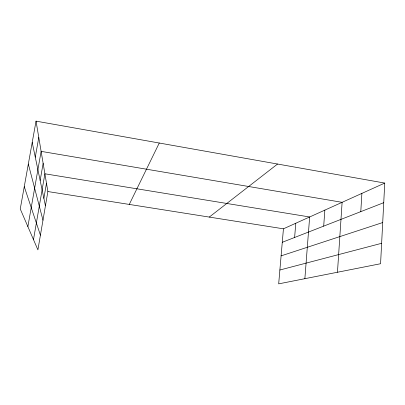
<?xml version="1.0" encoding="UTF-8"?>
<svg xmlns="http://www.w3.org/2000/svg" width="405" height="405" viewBox="0 0 405 405"><rect width="100%" height="100%" fill="white"/><g stroke="black" fill="none" stroke-linecap="round" stroke-linejoin="round"><path stroke-width="0.61" d="M384.75 183.075L380.573 263.731L278.68 283.859L283.439 228.815L384.75 183.075L36.04 121.141L20.25 208.945L37.903 249.86L47.881 191.55L36.04 121.141M360.789 211.643L361.883 193.403M337.461 272.246L342.114 202.323L41.123 151.369L27.874 226.623M323.696 226.122L324.856 210.114M304.869 278.686L309.658 216.979L44.894 173.791L33.483 239.623M294.617 237.472L295.787 223.236M43.877 198.339L46.479 183.227M40.151 180.478L43.138 163.357M35.281 157.165L38.784 137.467M129.266 204.424L159.271 143.026M209.269 217.08L277.552 164.035M282.27 242.291L383.732 202.687M281.095 255.879L382.705 222.548M279.875 270.008L381.632 243.299M47.881 191.55L283.439 228.815M24.259 186.649L40.414 235.173M28.325 164.04L42.976 220.198M32.208 142.439L45.441 205.811"/></g></svg>
